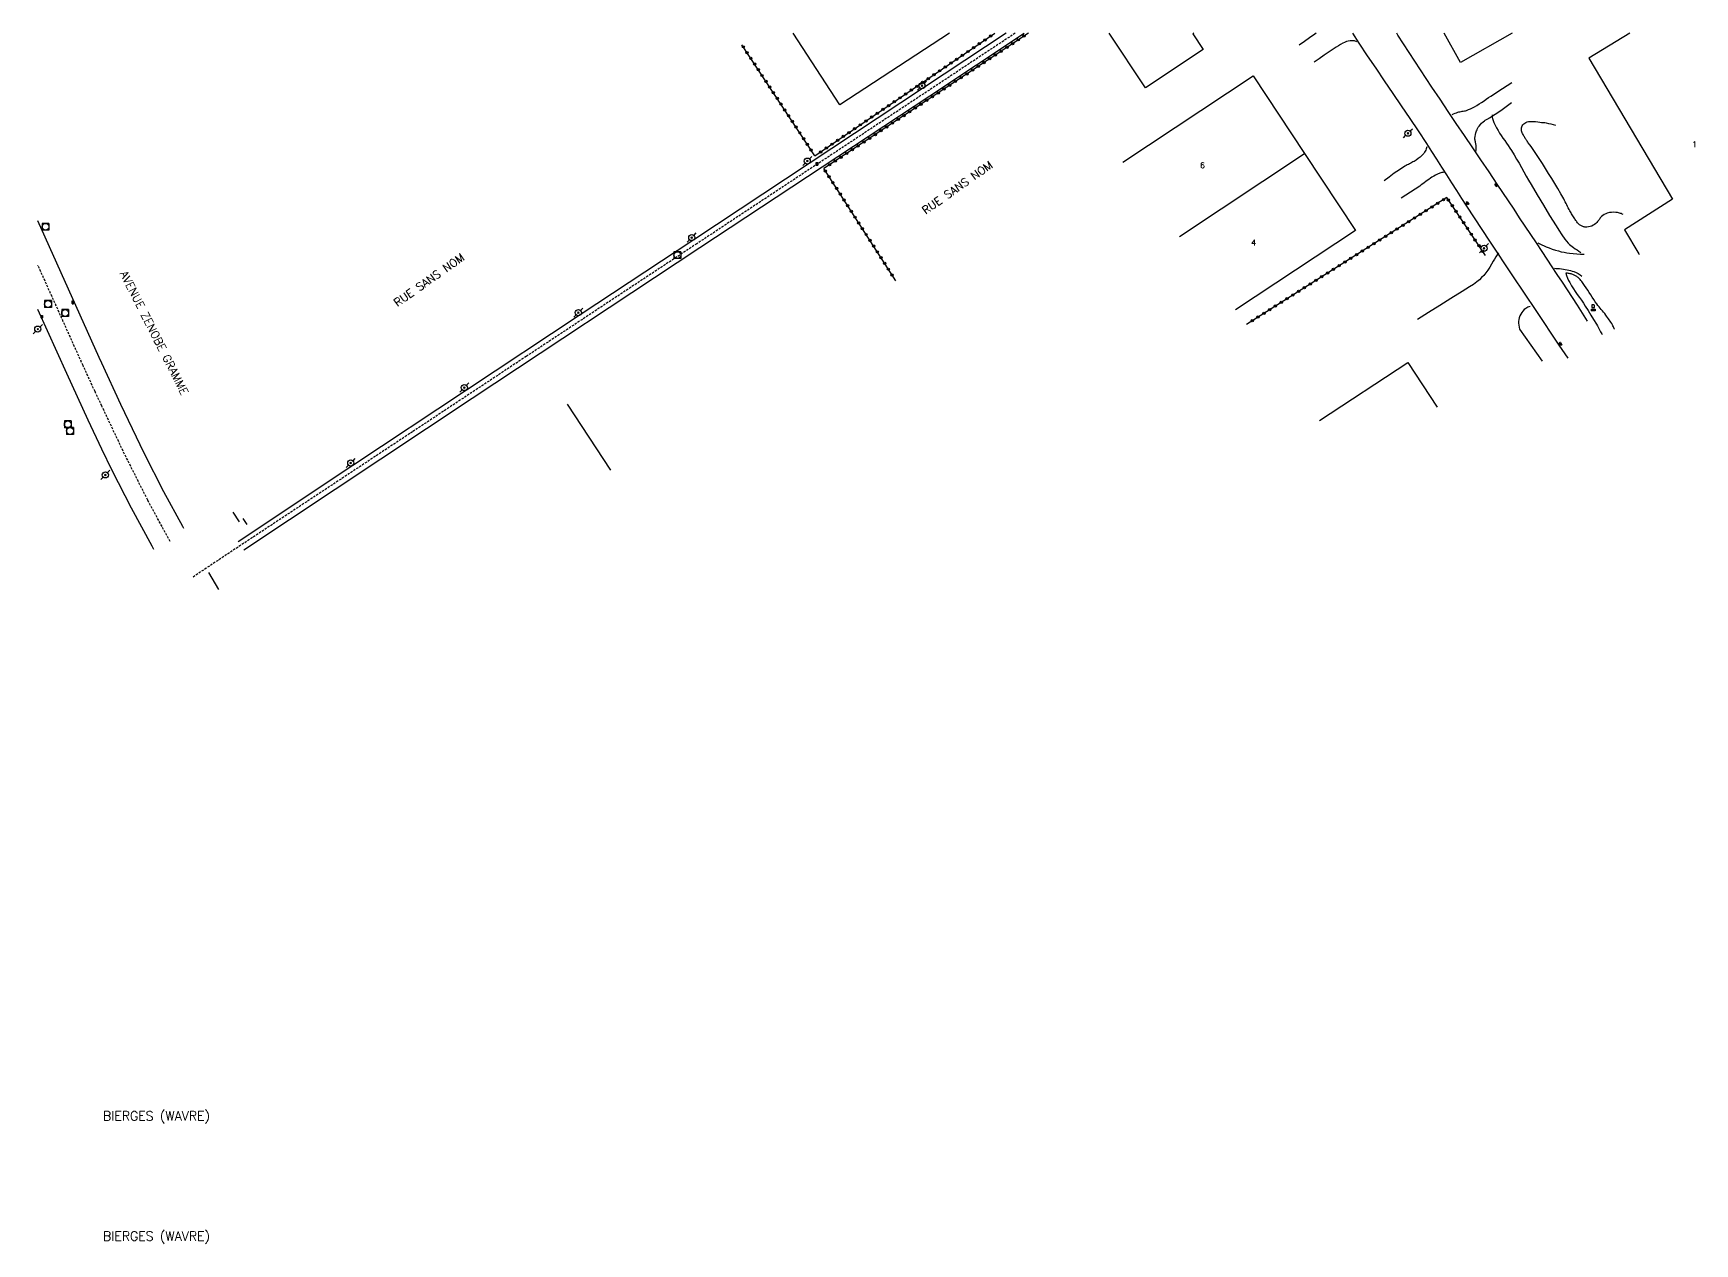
# Model space of a CAD drawing. Header units: millimetres. Extents: x 164999 to 166000, y 157004 to 158000.
# Drawn here: x 164999 to 165362.3, y 157735.2 to 158000 of the extents above; entities that cross this region are included whole.
import ezdxf
from ezdxf.enums import TextEntityAlignment as Align

# ---------------------------------------------------------------- set-up
doc = ezdxf.new("R2010")
doc.units = ezdxf.units.MM
doc.linetypes.add('DASHED', pattern=[0.75, 0.5, -0.25])
doc.layers.get('0').update_dxf_attribs({"linetype": 'CONTINUOUS'})
for name, color, linetype in [('W0001', 6, 'DASHED'), ('W0008', 7, 'CONTINUOUS'), ('W0014', 7, 'CONTINUOUS'), ('W0017', 7, 'CONTINUOUS'), ('W0101', 7, 'CONTINUOUS'), ('W0211', 2, 'CONTINUOUS'), ('W0214', 2, 'CONTINUOUS'), ('W0323', 7, 'CONTINUOUS'), ('W0330', 7, 'CONTINUOUS'), ('W0401', 7, 'CONTINUOUS'), ('W0420', 7, 'CONTINUOUS'), ('W0438', 7, 'CONTINUOUS'), ('W0473', 7, 'CONTINUOUS'), ('W0980', 7, 'CONTINUOUS'), ('W0989', 7, 'CONTINUOUS'), ('W0991', 7, 'CONTINUOUS'), ('W1102', 7, 'CONTINUOUS')]:
    doc.layers.add(name, color=color, linetype=linetype)
doc.styles.get("Standard").update_dxf_attribs({"font": 'romans.shx', "width": 0.85})

# ---------------------------------------------------------------- blocks, each defined once
blk = doc.blocks.new('T401')
for p, q in [((-0.3, 0.3), (0, 0.3)), ((-0.3, -0.25), (-0.3, 0.3)), ((-0.3, 0.15), (0, 0.15)), ((-0.3, 0), (0, 0)), ((0, 0.3), (0, -0.25)), ((-0.3, -0.15), (0, -0.15)), ((-0.3, -0.25), (-0.3, -0.3)), ((-0.3, -0.3), (0, -0.3)), ((0, -0.3), (0, -0.25))]:
    blk.add_line(p, q)
blk = doc.blocks.new('T420')
for p, q in [((0.75, 0.75), (-0.75, 0.75)), ((-0.75, 0.75), (-0.75, -0.75)), ((0.75, 0.75), (0.75, -0.75)), ((0.75, -0.75), (-0.75, -0.75))]:
    blk.add_line(p, q)
blk.add_ellipse((0, 0), major_axis=(-0.53, 0.53), ratio=1, start_param=3.926991, end_param=10.210176)
blk = doc.blocks.new('T473')
for p, q in [((-0.166667, 0.166667), (0.166667, -0.166667)), ((-0.166667, -0.166667), (0.166667, 0.166667)), ((0.500001, 0.500001), (1.000002, 1.000002)), ((-1.000002, -1.000002), (-0.500001, -0.500001))]:
    blk.add_line(p, q)
blk.add_ellipse((0, 0), major_axis=(0.471405, 0.471405), ratio=1, start_param=5.4977871438, end_param=11.780972451)
blk = doc.blocks.new('T438')
for p, q in [((-0.4, 0.2), (0.4, 0.2)), ((-0.4, -0.2), (-0.4, 0.2)), ((0.15, 1.1), (-0.3, 1.1)), ((-0.3, 1.1), (-0.3, 0.5)), ((-0.3, 0.5), (0.15, 0.5)), ((0.3, 0.65), (0.3, 0.95)), ((0.4, 0.2), (0.4, -0.2))]:
    blk.add_line(p, q)
at = {"flags": 128}
for points in [[(-0.4, -0.2), (0.4, 0.2)], [(0.4, -0.2), (-0.4, -0.2)]]:
    blk.add_lwpolyline(points, dxfattribs=at)
for centre, major_axis, start_param, end_param in [((0.15, 0.95), (0.106, -0.106), 0.785398, 2.356194), ((0.15, 0.65), (0.106, 0.106), 3.926991, 5.497787)]:
    blk.add_ellipse(centre, major_axis=major_axis, ratio=1, start_param=start_param, end_param=end_param)
blk = doc.blocks.new('t323o')
at = {"color": 0, "linetype": 'Continuous'}
for radius in [0.25, 0.15]:
    blk.add_circle((0, 0), radius, dxfattribs=at)

msp = doc.modelspace()

# ---------------------------------------------------------------- linework, layer by layer
at = {"layer": 'W0001'}
for points in [[(165213.71, 158000), (165194.36, 157987.18), (165144.11, 157953.96), (165106.81, 157929.32), (165081.94, 157912.84), (165036.83, 157883.02), (165033.82, 157880.97)], [(165014, 157918.46), (165012.5, 157921.61), (165009.88, 157927.33), (165000, 157949.28)], [(165028.94, 157888.83), (165024.02, 157897.9), (165018.63, 157908.62), (165014, 157918.46)]]:
    msp.add_lwpolyline(points, dxfattribs=at)
at = {"layer": 'W0008'}
for points in [[(165211.74, 158000), (165193.67, 157988.03), (165143.43, 157954.81), (165118.63, 157938.42), (165068.88, 157905.48), (165043.77, 157888.79)], [(165045.01, 157887.01), (165095, 157920.21), (165144.8, 157953.11), (165195.05, 157986.33), (165215.68, 158000)], [(165287.46, 158000), (165288.89, 157997.83), (165290.72, 157995.08), (165292.57, 157992.33), (165294.43, 157989.59), (165296.29, 157986.85), (165298.15, 157984.12), (165300.01, 157981.37), (165301.85, 157978.62), (165303.68, 157975.86), (165304.78, 157974.16), (165305.88, 157972.45), (165306.97, 157970.74), (165308.06, 157969.02), (165309.14, 157967.3), (165310.23, 157965.59), (165311.32, 157963.88), (165312.43, 157962.17), (165317.44, 157954.55), (165322.49, 157946.95), (165327.57, 157939.36), (165332.65, 157931.78), (165334.58, 157928.96)], [(165338.86, 157937.02), (165336.72, 157940.53), (165336.72, 157940.53), (165336.72, 157940.53), (165335.61, 157942.21), (165334.5, 157943.89), (165333.39, 157945.57), (165332.28, 157947.25), (165331.17, 157948.93), (165330.06, 157950.61), (165328.94, 157952.29), (165327.72, 157954.13), (165326.5, 157955.97), (165325.27, 157957.81), (165324.05, 157959.65), (165322.82, 157961.49), (165321.6, 157963.33), (165320.37, 157965.16), (165319.14, 157967), (165317.36, 157969.66), (165315.57, 157972.31), (165313.78, 157974.96), (165311.99, 157977.61), (165310.2, 157980.26), (165308.42, 157982.91), (165306.64, 157985.57), (165304.87, 157988.23), (165303.62, 157990.12), (165302.37, 157992.01), (165301.13, 157993.9), (165299.89, 157995.79), (165298.66, 157997.69), (165297.43, 157999.59), (165297.16, 158000)], [(165014, 157927.87), (165013.43, 157929.11), (165000, 157959)], [(165014, 157909.05), (165011, 157915.36), (165006.33, 157925.55), (165000, 157939.59)], [(165031.94, 157891.65), (165031.68, 157892.11), (165027.54, 157899.71), (165023.25, 157908.19), (165018.14, 157918.83), (165014, 157927.87)], [(165025.37, 157887.05), (165024.97, 157887.82), (165020.49, 157896.09), (165016.23, 157904.36), (165014, 157909.05)], [(165039.58, 157878.36), (165037.37, 157882.06)]]:
    msp.add_lwpolyline(points, dxfattribs=at)
at = {"layer": 'W0014'}
msp.add_lwpolyline([(165044.83, 157893.9), (165045.73, 157892.52), (165045.73, 157892.52), (165045.73, 157892.52)], dxfattribs=at)
at = {"layer": 'W0017'}
for points in [[(165279.57, 158000), (165279.26, 157999.8), (165278.1, 157999.02), (165276.96, 157998.21), (165275.84, 157997.37)], [(165288.44, 157998.14), (165288.27, 157998.2), (165288.09, 157998.26), (165287.91, 157998.3), (165287.72, 157998.34), (165287.54, 157998.36), (165287.35, 157998.37), (165287.16, 157998.37), (165286.98, 157998.36), (165286.56, 157998.29), (165286.15, 157998.16), (165285.76, 157997.99), (165285.39, 157997.81), (165284.89, 157997.55), (165284.42, 157997.26), (165283.95, 157996.96), (165283.49, 157996.66), (165282.38, 157995.93), (165281.28, 157995.18), (165280.19, 157994.42), (165279.11, 157993.64)], [(165309.3, 157982.26), (165309.6, 157982.39), (165309.91, 157982.51), (165310.22, 157982.62), (165310.54, 157982.72), (165310.77, 157982.78), (165311, 157982.83), (165311.24, 157982.88), (165311.48, 157982.92), (165311.72, 157982.96), (165311.95, 157983), (165312.19, 157983.06), (165312.42, 157983.13), (165312.87, 157983.29), (165313.31, 157983.48), (165313.74, 157983.69), (165314.16, 157983.91), (165314.7, 157984.22), (165315.22, 157984.54), (165315.74, 157984.87), (165316.26, 157985.22), (165316.76, 157985.57), (165317.27, 157985.91), (165317.78, 157986.26), (165318.3, 157986.6), (165319.31, 157987.25), (165320.33, 157987.91), (165321.35, 157988.56), (165322.36, 157989.22)], [(165314.48, 157974.12), (165314.52, 157974.46), (165314.54, 157974.8), (165314.54, 157975.14), (165314.52, 157975.49), (165314.5, 157975.68), (165314.47, 157975.87), (165314.42, 157976.06), (165314.37, 157976.25), (165314.32, 157976.44), (165314.29, 157976.64), (165314.26, 157976.83), (165314.26, 157977.03), (165314.29, 157977.44), (165314.37, 157977.84), (165314.49, 157978.23), (165314.62, 157978.62), (165314.73, 157978.9), (165314.86, 157979.17), (165315.01, 157979.44), (165315.18, 157979.69), (165315.45, 157980.02), (165315.74, 157980.32), (165316.06, 157980.6), (165316.38, 157980.87), (165316.51, 157980.96), (165316.65, 157981.04), (165316.78, 157981.12), (165316.92, 157981.19), (165317.06, 157981.27), (165317.2, 157981.34), (165317.34, 157981.42), (165317.47, 157981.5), (165318.7, 157982.3), (165319.91, 157983.12), (165321.11, 157983.98), (165322.28, 157984.85)], [(165303.77, 157975.16), (165303.71, 157974.92), (165303.63, 157974.68), (165303.53, 157974.44), (165303.42, 157974.22), (165303.26, 157973.96), (165303.09, 157973.71), (165302.9, 157973.47), (165302.69, 157973.25), (165302.29, 157972.89), (165301.86, 157972.57), (165301.42, 157972.27), (165300.97, 157971.98), (165300.72, 157971.84), (165300.47, 157971.7), (165300.22, 157971.57), (165299.96, 157971.44), (165299.71, 157971.32), (165299.45, 157971.19), (165299.2, 157971.05), (165298.95, 157970.9), (165297.78, 157970.15), (165296.63, 157969.37), (165295.51, 157968.54), (165294.41, 157967.69)], [(165307.49, 157969.6), (165307.25, 157969.57), (165307.02, 157969.53), (165306.78, 157969.47), (165306.56, 157969.4), (165306.11, 157969.21), (165305.68, 157968.99), (165305.27, 157968.74), (165304.86, 157968.49), (165304.52, 157968.27), (165304.18, 157968.03), (165303.85, 157967.79), (165303.52, 157967.55), (165303.2, 157967.3), (165302.87, 157967.05), (165302.54, 157966.81), (165302.21, 157966.57), (165301.2, 157965.89), (165300.18, 157965.22), (165299.16, 157964.56), (165298.13, 157963.92)], [(165328.04, 157954.17), (165328.48, 157953.93), (165328.93, 157953.71), (165329.38, 157953.5), (165329.84, 157953.3), (165330.51, 157953.04), (165331.18, 157952.79), (165331.86, 157952.57), (165332.55, 157952.38), (165333.15, 157952.22), (165333.75, 157952.09), (165334.35, 157951.97), (165334.96, 157951.88), (165335.75, 157951.79), (165336.54, 157951.72), (165337.34, 157951.68), (165338.14, 157951.67)], [(165319.44, 157951.98), (165319.15, 157951.53), (165318.86, 157951.07), (165318.57, 157950.62), (165318.28, 157950.16), (165317.88, 157949.51), (165317.49, 157948.84), (165317.08, 157948.19), (165316.62, 157947.57), (165316.18, 157947.04), (165315.72, 157946.54), (165315.23, 157946.07), (165314.71, 157945.62), (165313.93, 157945.05), (165313.11, 157944.53), (165312.27, 157944.04), (165311.45, 157943.53), (165309.02, 157941.99), (165306.58, 157940.46), (165304.14, 157938.93), (165301.7, 157937.41)], [(165331.67, 157948.58), (165331.95, 157948.57), (165332.23, 157948.56), (165332.51, 157948.54), (165332.79, 157948.51), (165333.2, 157948.45), (165333.6, 157948.39), (165334.01, 157948.31), (165334.42, 157948.23), (165334.79, 157948.16), (165335.17, 157948.08), (165335.55, 157947.99), (165335.92, 157947.86), (165336.38, 157947.66), (165336.83, 157947.43), (165337.26, 157947.16), (165337.67, 157946.86)], [(165326.33, 157940.24), (165326.08, 157940.17), (165325.84, 157940.08), (165325.6, 157939.96), (165325.39, 157939.82), (165325.06, 157939.55), (165324.77, 157939.24), (165324.51, 157938.91), (165324.29, 157938.55), (165324.11, 157938.18), (165323.97, 157937.79), (165323.88, 157937.39), (165323.83, 157936.98), (165323.82, 157936.56), (165323.85, 157936.14), (165323.93, 157935.72), (165324.05, 157935.31)], [(165324.05, 157935.31), (165328.94, 157928.3)]]:
    msp.add_lwpolyline(points, dxfattribs=at)
at = {"layer": 'W0101'}
for points in [[(165199.38, 158000), (165175.41, 157984.31), (165165.14, 158000)], [(165252.79, 158000), (165252.57, 157999.85), (165254.84, 157996.44), (165242.24, 157988.06), (165234.3, 158000)], [(165322.42, 158000), (165311.1, 157993.62), (165307.51, 158000)], [(165348.11, 158000), (165339.16, 157994.58), (165357.5, 157963.74), (165347.01, 157956.99), (165350.09, 157951.72), (165350.16, 157951.61)], [(165237.27, 157971.79), (165265.78, 157990.66)], [(165265.78, 157990.66), (165277.02, 157973.68)], [(165277.02, 157973.68), (165288.14, 157956.89), (165261.88, 157939.5)], [(165280.31, 157915.31), (165299.57, 157928.02)], [(165299.57, 157928.02), (165306.04, 157918.22)], [(165042.65, 157895.26), (165044.03, 157893.17)]]:
    msp.add_lwpolyline(points, dxfattribs=at)
at = {"layer": 'W0211'}
for points in [[(165346.7, 157960.37), (165346.5, 157960.46), (165346.31, 157960.54), (165346.1, 157960.6), (165345.9, 157960.66), (165345.69, 157960.71), (165345.48, 157960.76), (165345.27, 157960.79), (165345.06, 157960.81), (165344.6, 157960.84), (165344.14, 157960.82), (165343.67, 157960.76), (165343.22, 157960.65), (165342.88, 157960.51), (165342.55, 157960.33), (165342.24, 157960.13), (165341.95, 157959.9), (165341.81, 157959.76), (165341.68, 157959.6), (165341.56, 157959.44), (165341.44, 157959.27), (165341.33, 157959.11), (165341.21, 157958.95), (165341.09, 157958.79), (165340.95, 157958.64), (165340.7, 157958.41), (165340.44, 157958.19), (165340.16, 157957.99), (165339.86, 157957.83), (165339.49, 157957.71), (165339.11, 157957.62), (165338.72, 157957.59), (165338.33, 157957.61), (165338.18, 157957.64), (165338.02, 157957.68), (165337.87, 157957.73), (165337.72, 157957.79), (165337.57, 157957.86), (165337.43, 157957.93), (165337.3, 157958.02), (165337.17, 157958.11), (165337, 157958.24), (165336.85, 157958.39), (165336.71, 157958.55), (165336.58, 157958.72), (165336.46, 157958.89), (165336.34, 157959.06), (165336.22, 157959.23), (165336.1, 157959.4), (165335.95, 157959.61), (165335.81, 157959.82), (165335.67, 157960.03), (165335.54, 157960.25), (165335.41, 157960.47), (165335.28, 157960.69), (165335.15, 157960.91), (165335.03, 157961.14), (165334.85, 157961.46), (165334.68, 157961.78), (165334.52, 157962.11), (165334.36, 157962.45), (165334.2, 157962.78), (165334.03, 157963.11), (165333.87, 157963.43), (165333.69, 157963.76), (165333.05, 157964.89), (165332.4, 157966.01), (165331.74, 157967.13), (165331.07, 157968.24), (165330.39, 157969.35), (165329.7, 157970.45), (165329.01, 157971.54), (165328.3, 157972.63), (165328.02, 157973.07), (165327.73, 157973.5), (165327.43, 157973.92), (165327.13, 157974.35), (165326.83, 157974.77), (165326.53, 157975.19), (165326.24, 157975.62), (165325.94, 157976.05), (165325.83, 157976.21), (165325.72, 157976.37), (165325.61, 157976.53), (165325.49, 157976.69), (165325.38, 157976.85), (165325.28, 157977.01), (165325.17, 157977.18), (165325.08, 157977.35), (165324.98, 157977.52), (165324.88, 157977.7), (165324.78, 157977.88), (165324.69, 157978.05), (165324.61, 157978.24), (165324.53, 157978.43), (165324.48, 157978.63), (165324.44, 157978.84), (165324.43, 157979.07), (165324.45, 157979.3), (165324.51, 157979.53), (165324.6, 157979.74), (165324.75, 157979.97), (165324.94, 157980.17), (165325.16, 157980.34), (165325.39, 157980.48), (165325.69, 157980.6), (165326, 157980.67), (165326.31, 157980.71), (165326.63, 157980.73), (165327.09, 157980.72), (165327.54, 157980.67), (165328, 157980.61), (165328.45, 157980.55), (165328.81, 157980.51), (165329.16, 157980.48), (165329.52, 157980.44), (165329.88, 157980.39), (165330.38, 157980.29), (165330.87, 157980.18), (165331.37, 157980.04), (165331.85, 157979.9)], [(165344.78, 157935.27), (165344.75, 157935.35), (165344.65, 157935.57), (165344.55, 157935.78), (165344.44, 157935.99), (165344.33, 157936.2), (165344.17, 157936.49), (165344, 157936.77), (165343.82, 157937.04), (165343.64, 157937.31), (165343.45, 157937.57), (165343.26, 157937.84), (165343.06, 157938.1), (165342.87, 157938.36), (165342.64, 157938.67), (165342.4, 157938.97), (165342.15, 157939.27), (165341.9, 157939.57), (165341.65, 157939.86), (165341.41, 157940.16), (165341.17, 157940.47), (165340.94, 157940.78), (165340.59, 157941.27), (165340.25, 157941.77), (165339.92, 157942.28), (165339.6, 157942.79), (165339.28, 157943.31), (165338.95, 157943.81), (165338.61, 157944.32), (165338.26, 157944.81), (165338.1, 157945.04), (165337.94, 157945.26), (165337.78, 157945.49), (165337.61, 157945.71), (165337.44, 157945.94), (165337.25, 157946.15), (165337.06, 157946.35), (165336.85, 157946.55), (165336.72, 157946.66), (165336.58, 157946.76), (165336.43, 157946.86), (165336.29, 157946.95), (165336.13, 157947.03), (165335.98, 157947.11), (165335.82, 157947.18), (165335.66, 157947.24), (165335.47, 157947.31), (165335.28, 157947.36), (165335.09, 157947.41), (165334.9, 157947.45), (165334.7, 157947.48), (165334.5, 157947.5), (165334.31, 157947.52), (165334.11, 157947.52)]]:
    msp.add_lwpolyline(points, dxfattribs=at)
at = {"layer": 'W0214'}
for points in [[(165318.01, 157982.14), (165318.01, 157981.88), (165318.04, 157981.63), (165318.08, 157981.38), (165318.15, 157981.13), (165318.38, 157980.5), (165318.66, 157979.9), (165318.99, 157979.32), (165319.32, 157978.74), (165319.66, 157978.17), (165320.02, 157977.61), (165320.4, 157977.06), (165320.79, 157976.52), (165321.17, 157975.98), (165321.56, 157975.43), (165321.93, 157974.88), (165322.29, 157974.32), (165322.85, 157973.41), (165323.39, 157972.49), (165323.92, 157971.56), (165324.44, 157970.63), (165324.96, 157969.7), (165325.48, 157968.77), (165326, 157967.84), (165326.54, 157966.92), (165327.88, 157964.65), (165329.23, 157962.38), (165330.61, 157960.13), (165332.02, 157957.9), (165332.64, 157956.92), (165333.25, 157955.93), (165333.92, 157954.96), (165334.67, 157954.06), (165334.93, 157953.81), (165335.21, 157953.58), (165335.51, 157953.37), (165335.8, 157953.15), (165336.2, 157952.87), (165336.61, 157952.59), (165337.02, 157952.31), (165337.44, 157952.05)], [(165334.11, 157947.52), (165334.3, 157946.99), (165334.51, 157946.46), (165334.75, 157945.95), (165335.01, 157945.45), (165335.39, 157944.78), (165335.8, 157944.13), (165336.22, 157943.49), (165336.66, 157942.86), (165337.11, 157942.23), (165337.55, 157941.61), (165337.99, 157940.98), (165338.41, 157940.34), (165339.02, 157939.36), (165339.63, 157938.37), (165340.23, 157937.39), (165340.83, 157936.4), (165341.07, 157935.97), (165341.31, 157935.54), (165341.53, 157935.1), (165341.76, 157934.66), (165342, 157934.22), (165342.09, 157934.09)]]:
    msp.add_lwpolyline(points, dxfattribs=at)
at = {"layer": 'W0323'}
for points in [[(165169.92, 157973.2), (165209.26, 158000)], [(165216.61, 158000), (165171.89, 157970.39)], [(165169.92, 157973.2), (165153.98, 157997.47)], [(165187.62, 157945.88), (165171.89, 157970.39)], [(165316.57, 157951.42), (165308.11, 157964.07), (165264.31, 157936.31)]]:
    msp.add_lwpolyline(points, dxfattribs=at)
at = {"layer": 'W0330'}
msp.add_lwpolyline([(165115.73, 157918.87), (165125.23, 157904.45)], dxfattribs=at)
at = {"layer": 'W1102'}
msp.add_lwpolyline([(165249.64, 157955.55), (165277.02, 157973.68)], dxfattribs=at)

# ---------------------------------------------------------------- block references
at = {"layer": 'W0323'}
for p, rotation in [((165205.87, 157997.69), 34.26352514868571), ((165207.11, 157998.54), 34.26352514868571), ((165208.35, 157999.38), 34.26352514868571), ((165213.16, 157997.72), 213.5124011512849), ((165214.41, 157998.55), 213.5124011512849), ((165215.66, 157999.38), 213.5124011512849), ((165154.28, 157997.02), 123.295879028287), ((165155.1, 157995.77), 123.295879028287), ((165155.92, 157994.52), 123.295879028287), ((165200.91, 157994.31), 34.26352514868571), ((165202.15, 157995.16), 34.26352514868571), ((165203.39, 157996), 34.26352514868571), ((165204.63, 157996.85), 34.26352514868571), ((165206.91, 157993.58), 213.5124011512849), ((165208.16, 157994.41), 213.5124011512849), ((165209.41, 157995.24), 213.5124011512849), ((165210.66, 157996.06), 213.5124011512849), ((165211.91, 157996.89), 213.5124011512849), ((165156.75, 157993.26), 123.295879028287), ((165157.57, 157992.01), 123.295879028287), ((165158.39, 157990.75), 123.295879028287), ((165194.71, 157990.09), 34.26352514868571), ((165195.95, 157990.94), 34.26352514868571), ((165197.19, 157991.78), 34.26352514868571), ((165198.43, 157992.63), 34.26352514868571), ((165199.67, 157993.47), 34.26352514868571), ((165201.91, 157990.27), 213.5124011512849), ((165203.16, 157991.09), 213.5124011512849), ((165204.41, 157991.92), 213.5124011512849), ((165205.66, 157992.75), 213.5124011512849), ((165159.22, 157989.5), 123.295879028287), ((165160.04, 157988.25), 123.295879028287), ((165160.86, 157986.99), 123.295879028287), ((165189.76, 157986.71), 34.26352514868571), ((165191, 157987.56), 34.26352514868571), ((165192.24, 157988.4), 34.26352514868571), ((165193.48, 157989.25), 34.26352514868571), ((165196.9, 157986.95), 213.5124011512849), ((165198.15, 157987.78), 213.5124011512849), ((165199.41, 157988.61), 213.5124011512849), ((165200.66, 157989.44), 213.5124011512849), ((165161.69, 157985.74), 123.295879028287), ((165162.51, 157984.49), 123.295879028287), ((165163.33, 157983.23), 123.295879028287), ((165184.8, 157983.34), 34.26352514868571), ((165186.04, 157984.18), 34.26352514868571), ((165187.28, 157985.03), 34.26352514868571), ((165188.52, 157985.87), 34.26352514868571), ((165190.65, 157982.81), 213.5124011512849), ((165191.9, 157983.64), 213.5124011512849), ((165193.15, 157984.47), 213.5124011512849), ((165194.4, 157985.3), 213.5124011512849), ((165195.65, 157986.13), 213.5124011512849), ((165164.16, 157981.98), 123.295879028287), ((165164.98, 157980.72), 123.295879028287), ((165165.8, 157979.47), 123.295879028287), ((165178.6, 157979.11), 34.26352514868571), ((165179.84, 157979.96), 34.26352514868571), ((165181.08, 157980.8), 34.26352514868571), ((165182.32, 157981.65), 34.26352514868571), ((165183.56, 157982.49), 34.26352514868571), ((165185.65, 157979.5), 213.5124011512849), ((165186.9, 157980.33), 213.5124011512849), ((165188.15, 157981.16), 213.5124011512849), ((165189.4, 157981.98), 213.5124011512849), ((165166.63, 157978.22), 123.295879028287), ((165167.45, 157976.96), 123.295879028287), ((165168.27, 157975.71), 123.295879028287), ((165173.64, 157975.74), 34.26352514868571), ((165174.88, 157976.58), 34.26352514868571), ((165176.12, 157977.42), 34.26352514868571), ((165177.36, 157978.27), 34.26352514868571), ((165179.39, 157975.36), 213.5124011512849), ((165180.65, 157976.19), 213.5124011512849), ((165181.9, 157977.02), 213.5124011512849), ((165183.15, 157977.84), 213.5124011512849), ((165184.4, 157978.67), 213.5124011512849), ((165169.1, 157974.46), 123.295879028287), ((165171.16, 157974.05), 34.26352514868571), ((165172.4, 157974.89), 34.26352514868571), ((165174.39, 157972.05), 213.5124011512849), ((165175.64, 157972.87), 213.5124011512849), ((165176.89, 157973.7), 213.5124011512849), ((165178.14, 157974.53), 213.5124011512849), ((165172.23, 157969.87), 122.6827495973179), ((165173.04, 157968.6), 122.6827495973179), ((165173.14, 157971.22), 213.5124011512849), ((165173.85, 157967.34), 122.6827495973179), ((165174.66, 157966.08), 122.6827495973179), ((165175.47, 157964.82), 122.6827495973179), ((165176.28, 157963.55), 122.6827495973179), ((165177.09, 157962.29), 122.6827495973179), ((165177.9, 157961.03), 122.6827495973179), ((165303.59, 157961.2), 212.3629313706344), ((165304.85, 157962), 212.3629313706344), ((165306.12, 157962.81), 212.3629313706344), ((165307.39, 157963.61), 212.3629313706344), ((165308.47, 157963.53), 123.7809203061126), ((165309.3, 157962.28), 123.7809203061126), ((165310.14, 157961.04), 123.7809203061126), ((165178.71, 157959.77), 122.6827495973179), ((165179.52, 157958.5), 122.6827495973179), ((165180.33, 157957.24), 122.6827495973179), ((165297.25, 157957.19), 212.3629313706344), ((165298.52, 157957.99), 212.3629313706344), ((165299.78, 157958.79), 212.3629313706344), ((165301.05, 157959.6), 212.3629313706344), ((165302.32, 157960.4), 212.3629313706344), ((165310.97, 157959.79), 123.7809203061126), ((165311.8, 157958.54), 123.7809203061126), ((165312.64, 157957.3), 123.7809203061126), ((165181.14, 157955.98), 122.6827495973179), ((165181.95, 157954.72), 122.6827495973179), ((165292.18, 157953.97), 212.3629313706344), ((165293.45, 157954.78), 212.3629313706344), ((165294.72, 157955.58), 212.3629313706344), ((165295.98, 157956.38), 212.3629313706344), ((165313.47, 157956.05), 123.7809203061126), ((165314.31, 157954.8), 123.7809203061126), ((165315.14, 157953.56), 123.7809203061126), ((165182.76, 157953.45), 122.6827495973179), ((165183.57, 157952.19), 122.6827495973179), ((165184.38, 157950.93), 122.6827495973179), ((165285.85, 157949.96), 212.3629313706344), ((165287.11, 157950.76), 212.3629313706344), ((165288.38, 157951.57), 212.3629313706344), ((165289.65, 157952.37), 212.3629313706344), ((165290.92, 157953.17), 212.3629313706344), ((165315.97, 157952.31), 123.7809203061126), ((165185.19, 157949.67), 122.6827495973179), ((165186, 157948.4), 122.6827495973179), ((165186.81, 157947.14), 122.6827495973179), ((165280.78, 157946.75), 212.3629313706344), ((165282.05, 157947.55), 212.3629313706344), ((165283.31, 157948.35), 212.3629313706344), ((165284.58, 157949.16), 212.3629313706344), ((165274.44, 157942.73), 212.3629313706344), ((165275.71, 157943.54), 212.3629313706344), ((165276.98, 157944.34), 212.3629313706344), ((165278.25, 157945.14), 212.3629313706344), ((165279.51, 157945.95), 212.3629313706344), ((165269.38, 157939.52), 212.3629313706344), ((165270.64, 157940.33), 212.3629313706344), ((165271.91, 157941.13), 212.3629313706344), ((165273.18, 157941.93), 212.3629313706344), ((165265.58, 157937.11), 212.3629313706344), ((165266.84, 157937.92), 212.3629313706344), ((165268.11, 157938.72), 212.3629313706344)]:
    msp.add_blockref('t323o', p, dxfattribs=dict(at, rotation=rotation))
at = {"layer": 'W0401'}
for p in [(165170.54, 157971.41), (165007.81, 157941.15), (165001.01, 157937.98)]:
    msp.add_blockref('T401', p, dxfattribs=at)
for p, rotation in [((165319.03, 157966.92), 33.79071165532461), ((165312.51, 157962.71), 213.0490400826876), ((165332.85, 157931.95), 213.8153190056713)]:
    msp.add_blockref('T401', p, dxfattribs=dict(at, rotation=rotation))
at = {"layer": 'W0420'}
for p in [(165001.68, 157957.67), (165139.85, 157951.47), (165002.2, 157940.77), (165005.96, 157938.8), (165006.54, 157914.46), (165007.01, 157913.01)]:
    msp.add_blockref('T420', p, dxfattribs=at)
at = {"layer": 'W0438'}
msp.add_blockref('T438', (165340.15, 157939.48), dxfattribs=at)
at = {"layer": 'W0473'}
for p in [(165193.33, 157988.52), (165299.61, 157978.12), (165168.26, 157972.04), (165142.99, 157955.31), (165316.26, 157952.98), (165118.2, 157938.89), (164999.99, 157935.28), (165093.26, 157922.51), (165068.42, 157906), (165014.76, 157903.41)]:
    msp.add_blockref('T473', p, dxfattribs=at)

# ---------------------------------------------------------------- texts
at = {"layer": 'W0980'}
for p in [(165025.94, 157763.07), (165025.94, 157736.77)]:
    msp.add_text('BIERGES (WAVRE)', height=2, dxfattribs=at).set_placement(p, align=Align.MIDDLE)
at = {"layer": 'W0989'}
for s, rotation, p in [('RUE SANS NOM', 35.1635, (165201.06, 157966.24)), ('RUE SANS NOM', 35.1635, (165085.56, 157946.06)), ('AVENUE ZENOBE GRAMME', 296.7928, (165025.46, 157934.46))]:
    msp.add_text(s, height=1.75, rotation=rotation, dxfattribs=at).set_placement(p, align=Align.MIDDLE_CENTER)
at = {"layer": 'W0991'}
for s, p in [('1', (165362.29, 157975.72)), ('6', (165254.69, 157971.11)), ('4', (165265.87, 157954.22))]:
    msp.add_text(s, height=1.25, dxfattribs=at).set_placement(p, align=Align.MIDDLE_CENTER)

doc.saveas('drawing.dxf')
